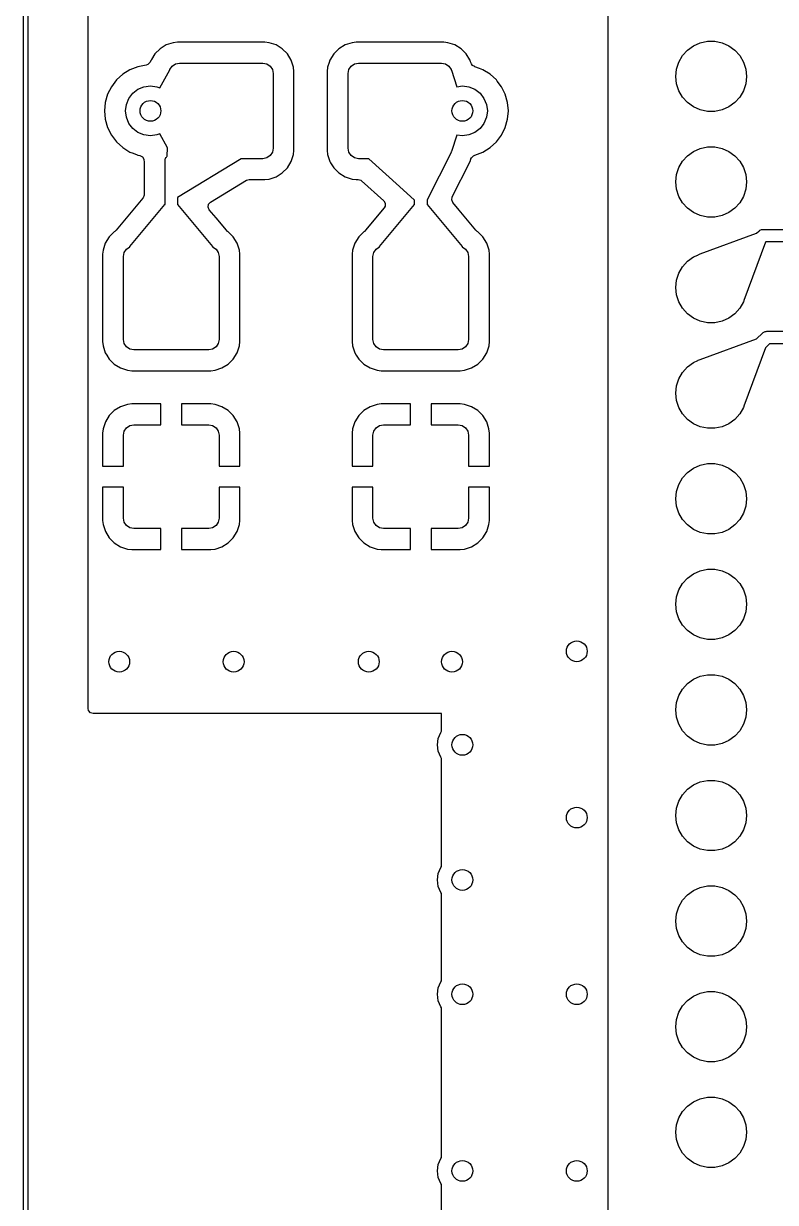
# Model space of a CAD drawing. Extents: x 90 to 175, y -109.5 to -35.9.
# Drawn here: x 89.95 to 108.03, y -81.26 to -52.9 of the extents above; entities that cross this region are included whole.
import ezdxf

# ---------------------------------------------------------------- set-up
doc = ezdxf.new("R2010")
doc.units = 0
doc.layers.add('BLACK', color=7, linetype='CONTINUOUS')

msp = doc.modelspace()

# ---------------------------------------------------------------- linework, layer by layer
at = {"layer": 'BLACK', "linetype": 'CONTINUOUS'}
for p, q in [((89.95, -100), (89.95, -36)), ((90.05, -36.05), (90.05, -99.95)), ((104, -43.124), (104, -92)), ((91.5, -60.550001), (91.5, -49.302)), ((93.231342, -53.507289), (93.107288, -53.631343)), ((93.380663, -53.415187), (93.231342, -53.507289)), ((93.380668, -53.415185), (93.380663, -53.415187)), ((93.5472, -53.360001), (93.380668, -53.415185)), ((93.547203, -53.36), (93.5472, -53.360001)), ((93.649981, -53.349501), (93.547203, -53.36)), ((93.649998, -53.3495), (93.649981, -53.349501)), ((95.75001, -53.3495), (93.649998, -53.3495)), ((95.852795, -53.36), (95.75001, -53.3495)), ((95.852797, -53.360001), (95.852795, -53.36)), ((96.019334, -53.415186), (95.852797, -53.360001)), ((96.168656, -53.507288), (96.019334, -53.415186)), ((96.292712, -53.631344), (96.168656, -53.507288)), ((97.531342, -53.507289), (97.407289, -53.631342)), ((97.680663, -53.415187), (97.531342, -53.507289)), ((97.680668, -53.415185), (97.680663, -53.415187)), ((97.8472, -53.360001), (97.680668, -53.415185)), ((97.847203, -53.36), (97.8472, -53.360001)), ((97.949981, -53.349501), (97.847203, -53.36)), ((97.949998, -53.3495), (97.949981, -53.349501)), ((100.05001, -53.3495), (97.949998, -53.3495)), ((100.152795, -53.36), (100.05001, -53.3495)), ((100.152797, -53.360001), (100.152795, -53.36)), ((100.319334, -53.415186), (100.152797, -53.360001)), ((100.468656, -53.507288), (100.319334, -53.415186)), ((100.592712, -53.631344), (100.468656, -53.507288)), ((105.792336, -53.670383), (105.911239, -53.538327)), ((105.911239, -53.538327), (106.055, -53.433878)), ((106.055, -53.433878), (106.217336, -53.361602)), ((106.217336, -53.361602), (106.391151, -53.324656)), ((106.391151, -53.324656), (106.568849, -53.324656)), ((106.568849, -53.324656), (106.742664, -53.361602)), ((106.742664, -53.361602), (106.905, -53.433878)), ((106.905, -53.433878), (107.048761, -53.538327)), ((107.048761, -53.538327), (107.167664, -53.670383)), ((92.983337, -53.837818), (92.933606, -53.886896)), ((93.015034, -53.780668), (92.983337, -53.837818)), ((93.020215, -53.771327), (93.015034, -53.780668)), ((93.020217, -53.771324), (93.020215, -53.771327)), ((93.020221, -53.771317), (93.020217, -53.771324)), ((93.022317, -53.768555), (93.020221, -53.771317)), ((93.025691, -53.763632), (93.022317, -53.768555)), ((93.107285, -53.631347), (93.025691, -53.763632)), ((93.107288, -53.631343), (93.107285, -53.631347)), ((93.523223, -53.923223), (93.604329, -53.86903)), ((93.604329, -53.86903), (93.7, -53.85)), ((93.7, -53.85), (95.7, -53.85)), ((95.7, -53.85), (95.795671, -53.86903)), ((95.795671, -53.86903), (95.876777, -53.923223)), ((96.384814, -53.780666), (96.292712, -53.631344)), ((96.439999, -53.947203), (96.384814, -53.780666)), ((97.296248, -53.837818), (97.260001, -53.947203)), ((97.315185, -53.780668), (97.296248, -53.837818)), ((97.315187, -53.780663), (97.315185, -53.780668)), ((97.407289, -53.631342), (97.315187, -53.780663)), ((97.823223, -53.923223), (97.904329, -53.86903)), ((97.904329, -53.86903), (98, -53.85)), ((98, -53.85), (100, -53.85)), ((100, -53.85), (100.095671, -53.86903)), ((100.095671, -53.86903), (100.176777, -53.923223)), ((100.679053, -53.771327), (100.592712, -53.631344)), ((100.684815, -53.780668), (100.679053, -53.771327)), ((100.684815, -53.780669), (100.684815, -53.780668)), ((100.697293, -53.818326), (100.684815, -53.780669)), ((100.699063, -53.823022), (100.697293, -53.818326)), ((100.716654, -53.864522), (100.699063, -53.823022)), ((100.744625, -53.905272), (100.716654, -53.864522)), ((105.648575, -53.993275), (105.703486, -53.824274)), ((105.703486, -53.824274), (105.792336, -53.670383)), ((107.167664, -53.670383), (107.256514, -53.824274)), ((107.256514, -53.824274), (107.311425, -53.993275)), ((92.333958, -54.118019), (92.183237, -54.255418)), ((92.33396, -54.118017), (92.333958, -54.118019)), ((92.507357, -54.010655), (92.33396, -54.118017)), ((92.507364, -54.010651), (92.507357, -54.010655)), ((92.69754, -53.936977), (92.507364, -54.010651)), ((92.697542, -53.936976), (92.69754, -53.936977)), ((92.697544, -53.936976), (92.697542, -53.936976)), ((92.778715, -53.921802), (92.697544, -53.936976)), ((92.897685, -53.899563), (92.778715, -53.921802)), ((92.933606, -53.886896), (92.897685, -53.899563)), ((93.222745, -54.448385), (93.462276, -54.016505)), ((93.462276, -54.016505), (93.467421, -54.012415)), ((93.467421, -54.012415), (93.46903, -54.004329)), ((93.46903, -54.004329), (93.523223, -53.923223)), ((95.876777, -53.923223), (95.93097, -54.004329)), ((95.93097, -54.004329), (95.95, -54.1)), ((95.95, -54.1), (95.95, -55.9)), ((96.450499, -54.049992), (96.439999, -53.947203)), ((96.4505, -55.950001), (96.450499, -54.049992)), ((97.26, -53.947204), (97.2495, -54.049983)), ((97.2495, -54.049983), (97.2495, -55.950001)), ((97.260001, -53.947204), (97.26, -53.947204)), ((97.260001, -53.947203), (97.260001, -53.947204)), ((97.75, -54.1), (97.76903, -54.004329)), ((97.75, -55.9), (97.75, -54.1)), ((97.76903, -54.004329), (97.823223, -53.923223)), ((100.176777, -53.923223), (100.23097, -54.004329)), ((100.23097, -54.004329), (100.233378, -54.016435)), ((100.233378, -54.016435), (100.23411, -54.016834)), ((100.23411, -54.016834), (100.236159, -54.020641)), ((100.236159, -54.020641), (100.362598, -54.418089)), ((100.797616, -53.933061), (100.744625, -53.905272)), ((100.796949, -53.935409), (100.797616, -53.933061)), ((100.80245, -53.936974), (100.796949, -53.935409)), ((100.802454, -53.936975), (100.80245, -53.936974)), ((100.802456, -53.936976), (100.802454, -53.936975)), ((100.914705, -53.980461), (100.802456, -53.936976)), ((100.992635, -54.010651), (100.914705, -53.980461)), ((100.992642, -54.010655), (100.992635, -54.010651)), ((101.166039, -54.118017), (100.992642, -54.010655)), ((101.166041, -54.118019), (101.166039, -54.118017)), ((101.316762, -54.255418), (101.166041, -54.118019)), ((105.63, -54.17), (105.648575, -53.993275)), ((107.311425, -53.993275), (107.33, -54.17)), ((92.060327, -54.418178), (91.969422, -54.600739)), ((92.183237, -54.255418), (92.060327, -54.418178)), ((92.7, -54.480385), (92.844709, -54.420445)), ((92.844709, -54.420445), (93, -54.4)), ((93, -54.4), (93.155291, -54.420445)), ((93.155291, -54.420445), (93.222745, -54.448385)), ((100.362598, -54.418089), (100.5, -54.4)), ((100.5, -54.4), (100.655291, -54.420445)), ((100.655291, -54.420445), (100.8, -54.480385)), ((101.336821, -54.281981), (101.316762, -54.255418)), ((101.439673, -54.418179), (101.336821, -54.281981)), ((101.530582, -54.60075), (101.439673, -54.418179)), ((105.648575, -54.346725), (105.63, -54.17)), ((105.703486, -54.515726), (105.648575, -54.346725)), ((107.311425, -54.346725), (107.256514, -54.515726)), ((107.33, -54.17), (107.311425, -54.346725)), ((91.969417, -54.600752), (91.913602, -54.796917)), ((91.969422, -54.600739), (91.969417, -54.600752)), ((92.420445, -54.844709), (92.480385, -54.7)), ((92.480385, -54.7), (92.575736, -54.575736)), ((92.575736, -54.575736), (92.7, -54.480385)), ((100.8, -54.480385), (100.924264, -54.575736)), ((100.924264, -54.575736), (101.019615, -54.7)), ((101.019615, -54.7), (101.079555, -54.844709)), ((101.586397, -54.796917), (101.530582, -54.60075)), ((105.792336, -54.669617), (105.703486, -54.515726)), ((105.911239, -54.801673), (105.792336, -54.669617)), ((107.167664, -54.669617), (107.048761, -54.801673)), ((107.256514, -54.515726), (107.167664, -54.669617)), ((91.913602, -54.796917), (91.894785, -54.999999)), ((91.894785, -54.999999), (91.894785, -55)), ((91.894785, -55), (91.913602, -55.203082)), ((92.4, -55), (92.420445, -54.844709)), ((92.420445, -55.155291), (92.4, -55)), ((101.079555, -54.844709), (101.1, -55)), ((101.1, -55), (101.079555, -55.155291)), ((101.605215, -55), (101.586397, -54.796917)), ((101.586397, -55.203083), (101.605215, -55)), ((106.055, -54.906122), (105.911239, -54.801673)), ((106.217336, -54.978398), (106.055, -54.906122)), ((106.391151, -55.015344), (106.217336, -54.978398)), ((106.742664, -54.978398), (106.568849, -55.015344)), ((106.905, -54.906122), (106.742664, -54.978398)), ((107.048761, -54.801673), (106.905, -54.906122)), ((91.913602, -55.203082), (91.969417, -55.399247)), ((92.480385, -55.3), (92.420445, -55.155291)), ((101.079555, -55.155291), (101.019615, -55.3)), ((101.530582, -55.39925), (101.586397, -55.203083)), ((106.568849, -55.015344), (106.391151, -55.015344)), ((91.969417, -55.399247), (91.969422, -55.39926)), ((91.969422, -55.39926), (92.060327, -55.581821)), ((92.575736, -55.424264), (92.480385, -55.3)), ((92.7, -55.519615), (92.575736, -55.424264)), ((92.844709, -55.579555), (92.7, -55.519615)), ((93, -55.6), (92.844709, -55.579555)), ((93.155291, -55.579555), (93, -55.6)), ((93.222745, -55.551614), (93.155291, -55.579555)), ((93.412054, -55.892943), (93.222745, -55.551614)), ((100.655291, -55.579555), (100.5, -55.6)), ((100.8, -55.519615), (100.655291, -55.579555)), ((100.924264, -55.424264), (100.8, -55.519615)), ((101.019615, -55.3), (100.924264, -55.424264)), ((101.439673, -55.581821), (101.530582, -55.39925)), ((92.060327, -55.581821), (92.183237, -55.744581)), ((92.183237, -55.744581), (92.333958, -55.88198)), ((100.362597, -55.58191), (100.236159, -55.979358)), ((100.5, -55.6), (100.362597, -55.58191)), ((101.166041, -55.881981), (101.316764, -55.744579)), ((101.316764, -55.744579), (101.439673, -55.581821)), ((92.333958, -55.88198), (92.33396, -55.881982)), ((92.33396, -55.881982), (92.433141, -55.943392)), ((92.433141, -55.943392), (92.507363, -55.989348)), ((92.507363, -55.989348), (92.581785, -56.018179)), ((92.581785, -56.018179), (92.679149, -56.055898)), ((92.679149, -56.055898), (92.697544, -56.063024)), ((92.697544, -56.063024), (92.744231, -56.071751)), ((92.744231, -56.071751), (92.80651, -56.103417)), ((92.80651, -56.103417), (92.841784, -56.163729)), ((93.355111, -56.161177), (93.364984, -56.144074)), ((93.364984, -56.144074), (93.370096, -56.125)), ((93.370096, -56.125), (93.38406, -56.111035)), ((93.38406, -56.111035), (93.393934, -56.093934)), ((93.393934, -56.093934), (93.401988, -56.085879)), ((93.401988, -56.085879), (93.412054, -55.892943)), ((95.795671, -56.13097), (95.7, -56.15)), ((95.876777, -56.076777), (95.795671, -56.13097)), ((95.93097, -55.995671), (95.876777, -56.076777)), ((95.95, -55.9), (95.93097, -55.995671)), ((96.384814, -56.219334), (96.439999, -56.052797)), ((96.439999, -56.052797), (96.4505, -55.950009)), ((96.4505, -55.950009), (96.4505, -55.950001)), ((97.2495, -55.950001), (97.249501, -55.950018)), ((97.249501, -55.950018), (97.26, -56.052796)), ((97.26, -56.052796), (97.260001, -56.052799)), ((97.260001, -56.052799), (97.315185, -56.219331)), ((97.76903, -55.995671), (97.75, -55.9)), ((97.823223, -56.076777), (97.76903, -55.995671)), ((97.904329, -56.13097), (97.823223, -56.076777)), ((98, -56.15), (97.904329, -56.13097)), ((100.226731, -56.004091), (99.653241, -57.14356)), ((100.227253, -56.001233), (100.226731, -56.004091)), ((100.23097, -55.995671), (100.227253, -56.001233)), ((100.233614, -55.982374), (100.23097, -55.995671)), ((100.236159, -55.979358), (100.233614, -55.982374)), ((100.705952, -56.157223), (100.717871, -56.132603)), ((100.717871, -56.132602), (100.719208, -56.129841)), ((100.717871, -56.132603), (100.717871, -56.132602)), ((100.719208, -56.129841), (100.766136, -56.078077)), ((100.766136, -56.078077), (100.797414, -56.066259)), ((100.796941, -56.064594), (100.802447, -56.063027)), ((100.797414, -56.066259), (100.796941, -56.064594)), ((100.802447, -56.063027), (100.802453, -56.063024)), ((100.802453, -56.063024), (100.802456, -56.063024)), ((100.802456, -56.063024), (100.992637, -55.989348)), ((100.992637, -55.989348), (101.166041, -55.881981)), ((105.792336, -56.210383), (105.911239, -56.078327)), ((105.911239, -56.078327), (106.055, -55.973878)), ((106.055, -55.973878), (106.217336, -55.901602)), ((106.217336, -55.901602), (106.391151, -55.864656)), ((106.391151, -55.864656), (106.568849, -55.864656)), ((106.568849, -55.864656), (106.742664, -55.901602)), ((106.742664, -55.901602), (106.905, -55.973878)), ((106.905, -55.973878), (107.048761, -56.078327)), ((107.048761, -56.078327), (107.167664, -56.210383)), ((92.841784, -56.163729), (92.844894, -56.181967)), ((92.844894, -56.181967), (92.848427, -56.219328)), ((92.848427, -56.219328), (92.84907, -56.226133)), ((92.84907, -56.226133), (92.849225, -56.227766)), ((92.849225, -56.227766), (92.8495, -56.233605)), ((92.8495, -56.233605), (92.8495, -56.971729)), ((93.35, -56.2), (93.355111, -56.180925)), ((93.35, -57.252372), (93.35, -56.2)), ((93.355111, -56.180925), (93.355111, -56.161177)), ((95.182368, -56.155258), (93.652793, -57.080692)), ((95.186836, -56.15), (95.182368, -56.155258)), ((95.7, -56.15), (95.186836, -56.15)), ((96.168656, -56.492712), (96.292712, -56.368656)), ((96.292712, -56.368656), (96.384814, -56.219334)), ((97.315185, -56.219331), (97.315187, -56.219336)), ((97.315187, -56.219336), (97.331841, -56.246337)), ((97.331841, -56.246337), (97.407288, -56.368656)), ((97.407288, -56.368656), (97.531344, -56.492712)), ((98.245152, -56.15), (98, -56.15)), ((98.248357, -56.156733), (98.245152, -56.15)), ((98.984647, -56.82059), (98.248357, -56.156733)), ((100.258252, -57.065875), (100.678267, -56.231347)), ((100.678267, -56.231345), (100.680891, -56.226133)), ((100.678267, -56.231347), (100.678267, -56.231345)), ((100.680891, -56.226133), (100.6835, -56.221463)), ((100.6835, -56.221463), (100.684814, -56.219334)), ((100.684814, -56.219334), (100.702905, -56.164736)), ((100.702905, -56.164736), (100.705952, -56.157223)), ((105.648575, -56.533275), (105.703486, -56.364274)), ((105.703486, -56.364274), (105.792336, -56.210383)), ((107.167664, -56.210383), (107.256514, -56.364274)), ((107.256514, -56.364274), (107.311425, -56.533275)), ((94.444616, -57.192437), (95.310746, -56.668406)), ((95.310746, -56.668406), (95.374935, -56.650499)), ((95.374935, -56.650499), (95.750002, -56.650499)), ((95.750002, -56.650499), (95.750008, -56.650499)), ((95.750008, -56.650499), (95.852797, -56.639999)), ((95.852797, -56.639999), (96.019334, -56.584814)), ((96.019334, -56.584814), (96.168656, -56.492712)), ((97.531344, -56.492712), (97.680666, -56.584814)), ((97.680666, -56.584814), (97.847203, -56.639999)), ((97.847203, -56.639999), (97.949991, -56.6505)), ((97.949991, -56.6505), (97.993456, -56.650499)), ((97.993456, -56.650499), (98.060495, -56.670182)), ((98.060495, -56.670182), (98.076492, -56.682405)), ((98.076492, -56.682405), (98.609797, -57.163245)), ((105.63, -56.71), (105.648575, -56.533275)), ((105.648575, -56.886725), (105.63, -56.71)), ((107.311425, -56.533275), (107.33, -56.71)), ((107.33, -56.71), (107.311425, -56.886725)), ((92.849416, -56.97496), (92.846755, -57.025964)), ((92.8495, -56.971729), (92.849416, -56.97496)), ((99.346662, -57.14699), (98.984647, -56.82059)), ((105.703486, -57.055726), (105.648575, -56.886725)), ((107.311425, -56.886725), (107.256514, -57.055726)), ((92.818256, -57.098798), (92.173965, -57.873404)), ((92.506154, -58.264523), (93.346492, -57.254218)), ((92.823604, -57.091887), (92.818256, -57.098798)), ((92.846755, -57.025964), (92.823604, -57.091887)), ((93.346492, -57.254218), (93.35, -57.252372)), ((93.652793, -57.080692), (93.65, -57.081471)), ((93.65, -57.081471), (93.65, -57.252272)), ((93.65, -57.252272), (93.652786, -57.253427)), ((93.652786, -57.253427), (93.653508, -57.254218)), ((93.653508, -57.254218), (94.493844, -58.264521)), ((94.385972, -57.313553), (94.397309, -57.244609)), ((94.397309, -57.244609), (94.444121, -57.19274)), ((94.444121, -57.19274), (94.444616, -57.192437)), ((98.506154, -58.264523), (99.346492, -57.254218)), ((98.609797, -57.163245), (98.646406, -57.222756)), ((98.646406, -57.222756), (98.645028, -57.292612)), ((99.346492, -57.254218), (99.35, -57.252372)), ((99.35, -57.148272), (99.346662, -57.14699)), ((99.35, -57.252372), (99.35, -57.148272)), ((99.653241, -57.14356), (99.65, -57.146355)), ((99.65, -57.146355), (99.65, -57.252272)), ((99.65, -57.252272), (99.652786, -57.253427)), ((99.652786, -57.253427), (99.653508, -57.254218)), ((99.653508, -57.254218), (100.493844, -58.264521)), ((100.243305, -57.142031), (100.254642, -57.073087)), ((100.27104, -57.206159), (100.243305, -57.142031)), ((100.254642, -57.073087), (100.255612, -57.071119)), ((100.255612, -57.071119), (100.258252, -57.065875)), ((100.422148, -57.38783), (100.27104, -57.206159)), ((105.792336, -57.209617), (105.703486, -57.055726)), ((105.911239, -57.341673), (105.792336, -57.209617)), ((107.167664, -57.209617), (107.048761, -57.341673)), ((107.256514, -57.055726), (107.167664, -57.209617)), ((94.413707, -57.377681), (94.385972, -57.313553)), ((94.576524, -57.573429), (94.413707, -57.377681)), ((98.622096, -57.334634), (98.173965, -57.873404)), ((98.645028, -57.292612), (98.622096, -57.334634)), ((100.826032, -57.873403), (100.422148, -57.38783)), ((106.055, -57.446122), (105.911239, -57.341673)), ((106.217336, -57.518398), (106.055, -57.446122)), ((106.391151, -57.555344), (106.217336, -57.518398)), ((106.568849, -57.555344), (106.391151, -57.555344)), ((106.742664, -57.518398), (106.568849, -57.555344)), ((106.905, -57.446122), (106.742664, -57.518398)), ((107.048761, -57.341673), (106.905, -57.446122)), ((94.826032, -57.873403), (94.576524, -57.573429)), ((92.007287, -58.031345), (91.915187, -58.180663)), ((92.131345, -57.907286), (92.007287, -58.031345)), ((92.143733, -57.899645), (92.131345, -57.907286)), ((92.173965, -57.873404), (92.143733, -57.899645)), ((94.856266, -57.899645), (94.826032, -57.873403)), ((94.868653, -57.907285), (94.856266, -57.899645)), ((94.868656, -57.907288), (94.868653, -57.907285)), ((94.992712, -58.031344), (94.868656, -57.907288)), ((95.084814, -58.180666), (94.992712, -58.031344)), ((98.007287, -58.031345), (97.915187, -58.180663)), ((98.131345, -57.907286), (98.007287, -58.031345)), ((98.143733, -57.899645), (98.131345, -57.907286)), ((98.173965, -57.873404), (98.143733, -57.899645)), ((100.856266, -57.899645), (100.826032, -57.873403)), ((100.868653, -57.907285), (100.856266, -57.899645)), ((100.868656, -57.907288), (100.868653, -57.907285)), ((100.992712, -58.031344), (100.868656, -57.907288)), ((101.084814, -58.180666), (100.992712, -58.031344)), ((106.217752, -58.441513), (107.568995, -57.944435)), ((107.568995, -57.944435), (107.573261, -57.944606)), ((107.573261, -57.944606), (107.623934, -57.893934)), ((107.623934, -57.893934), (107.641035, -57.88406)), ((107.641035, -57.88406), (107.655, -57.870096)), ((107.655, -57.870096), (107.674074, -57.864984)), ((107.674074, -57.864984), (107.691177, -57.855111)), ((107.691177, -57.855111), (107.710925, -57.855111)), ((107.710925, -57.855111), (107.73, -57.85)), ((107.73, -57.85), (109.437868, -57.85)), ((91.86, -58.347204), (91.8495, -58.449983)), ((91.860001, -58.347204), (91.86, -58.347204)), ((91.915186, -58.180666), (91.860001, -58.347203)), ((91.860001, -58.347203), (91.860001, -58.347204)), ((91.915187, -58.180663), (91.915186, -58.180666)), ((92.35, -58.5), (92.36903, -58.404329)), ((92.36903, -58.404329), (92.423223, -58.323223)), ((92.423223, -58.323223), (92.50423, -58.269095)), ((92.50423, -58.269095), (92.506154, -58.264523)), ((94.493844, -58.264521), (94.495216, -58.268939)), ((94.495216, -58.268939), (94.495671, -58.26903)), ((94.495671, -58.26903), (94.576777, -58.323223)), ((94.576777, -58.323223), (94.63097, -58.404329)), ((94.63097, -58.404329), (94.65, -58.5)), ((95.139999, -58.347203), (95.084814, -58.180666)), ((95.150499, -58.449992), (95.139999, -58.347203)), ((97.86, -58.347204), (97.8495, -58.449983)), ((97.860001, -58.347204), (97.86, -58.347204)), ((97.915186, -58.180666), (97.860001, -58.347203)), ((97.860001, -58.347203), (97.860001, -58.347204)), ((97.915187, -58.180663), (97.915186, -58.180666)), ((98.35, -58.5), (98.36903, -58.404329)), ((98.36903, -58.404329), (98.423223, -58.323223)), ((98.423223, -58.323223), (98.50423, -58.269095)), ((98.50423, -58.269095), (98.506154, -58.264523)), ((100.493844, -58.264521), (100.495216, -58.268939)), ((100.495216, -58.268939), (100.495671, -58.26903)), ((100.495671, -58.26903), (100.576777, -58.323223)), ((100.576777, -58.323223), (100.63097, -58.404329)), ((100.63097, -58.404329), (100.65, -58.5)), ((101.139999, -58.347203), (101.084814, -58.180666)), ((101.150499, -58.449992), (101.139999, -58.347203)), ((107.785564, -58.161006), (107.269498, -59.563861)), ((107.786283, -58.156967), (107.785564, -58.161006)), ((107.792132, -58.15), (107.785955, -58.156176)), ((107.785955, -58.156176), (107.786283, -58.156967)), ((109.5, -58.15), (107.792132, -58.15)), ((91.8495, -58.449983), (91.8495, -60.550001)), ((92.35, -60.5), (92.35, -58.5)), ((94.65, -58.5), (94.65, -60.5)), ((95.1505, -60.550009), (95.150499, -58.449992)), ((97.8495, -58.449983), (97.8495, -60.550001)), ((98.35, -60.5), (98.35, -58.5)), ((100.65, -58.5), (100.65, -60.5)), ((101.1505, -60.550009), (101.150499, -58.449992)), ((105.792336, -58.750383), (105.911239, -58.618327)), ((105.911239, -58.618327), (106.055, -58.513878)), ((106.055, -58.513878), (106.159371, -58.467409)), ((106.159371, -58.467409), (106.159372, -58.466993)), ((106.159372, -58.466993), (106.165711, -58.460668)), ((106.165711, -58.460668), (106.166124, -58.460506)), ((106.166124, -58.460506), (106.216498, -58.441974)), ((106.216498, -58.441974), (106.217336, -58.441602)), ((106.217336, -58.441602), (106.217752, -58.441513)), ((105.648575, -59.073275), (105.703486, -58.904274)), ((105.703486, -58.904274), (105.792336, -58.750383)), ((105.63, -59.25), (105.648575, -59.073275)), ((105.648575, -59.426725), (105.63, -59.25)), ((105.703486, -59.595726), (105.648575, -59.426725)), ((105.792336, -59.749617), (105.703486, -59.595726)), ((105.911239, -59.881673), (105.792336, -59.749617)), ((107.167664, -59.749617), (107.048761, -59.881673)), ((107.256514, -59.595726), (107.167664, -59.749617)), ((107.265437, -59.568261), (107.256514, -59.595726)), ((107.269498, -59.563861), (107.265437, -59.568261)), ((106.055, -59.986122), (105.911239, -59.881673)), ((106.217336, -60.058398), (106.055, -59.986122)), ((106.391151, -60.095344), (106.217336, -60.058398)), ((106.568849, -60.095344), (106.391151, -60.095344)), ((106.742664, -60.058398), (106.568849, -60.095344)), ((106.905, -59.986122), (106.742664, -60.058398)), ((107.048761, -59.881673), (106.905, -59.986122)), ((107.573261, -60.484606), (107.713934, -60.343934)), ((107.713934, -60.343934), (107.731035, -60.33406)), ((107.731035, -60.33406), (107.745, -60.320096)), ((107.745, -60.320096), (107.764074, -60.314984)), ((107.764074, -60.314984), (107.781177, -60.305111)), ((107.781177, -60.305111), (107.800925, -60.305111)), ((107.800925, -60.305111), (107.82, -60.3)), ((107.82, -60.3), (109.487868, -60.3)), ((91.5, -63.55), (91.5, -60.550001)), ((91.8495, -60.550001), (91.849501, -60.550018)), ((91.849501, -60.550018), (91.86, -60.652796)), ((91.86, -60.652796), (91.860001, -60.652799)), ((91.860001, -60.652799), (91.915185, -60.819331)), ((92.36903, -60.595671), (92.35, -60.5)), ((92.423223, -60.676777), (92.36903, -60.595671)), ((92.504329, -60.73097), (92.423223, -60.676777)), ((94.576777, -60.676777), (94.495671, -60.73097)), ((94.63097, -60.595671), (94.576777, -60.676777)), ((94.65, -60.5), (94.63097, -60.595671)), ((95.084814, -60.819334), (95.139999, -60.652797)), ((95.139999, -60.652797), (95.1505, -60.550009)), ((97.8495, -60.550001), (97.849501, -60.550018)), ((97.849501, -60.550018), (97.86, -60.652796)), ((97.86, -60.652796), (97.860001, -60.652799)), ((97.860001, -60.652799), (97.915185, -60.819331)), ((98.36903, -60.595671), (98.35, -60.5)), ((98.423223, -60.676777), (98.36903, -60.595671)), ((98.504329, -60.73097), (98.423223, -60.676777)), ((100.576777, -60.676777), (100.495671, -60.73097)), ((100.63097, -60.595671), (100.576777, -60.676777)), ((100.65, -60.5), (100.63097, -60.595671)), ((101.084814, -60.819334), (101.139999, -60.652797)), ((101.139999, -60.652797), (101.1505, -60.550009)), ((106.217752, -60.981513), (107.568995, -60.484435)), ((107.568995, -60.484435), (107.573261, -60.484606)), ((107.882132, -60.6), (107.785955, -60.696176)), ((109.55, -60.6), (107.882132, -60.6)), ((91.915185, -60.819331), (91.915187, -60.819336)), ((91.915187, -60.819336), (91.950069, -60.875888)), ((91.950069, -60.875888), (92.007288, -60.968656)), ((92.6, -60.75), (92.504329, -60.73097)), ((94.4, -60.75), (92.6, -60.75)), ((94.495671, -60.73097), (94.4, -60.75)), ((94.992712, -60.968656), (95.084814, -60.819334)), ((97.915185, -60.819331), (97.915187, -60.819336)), ((97.915187, -60.819336), (97.950069, -60.875888)), ((97.950069, -60.875888), (98.007288, -60.968656)), ((98.6, -60.75), (98.504329, -60.73097)), ((100.4, -60.75), (98.6, -60.75)), ((100.495671, -60.73097), (100.4, -60.75)), ((100.992712, -60.968656), (101.084814, -60.819334)), ((107.785564, -60.701006), (107.269498, -62.103861)), ((107.786283, -60.696967), (107.785564, -60.701006)), ((107.785955, -60.696176), (107.786283, -60.696967)), ((92.007288, -60.968656), (92.131344, -61.092712)), ((92.131344, -61.092712), (92.280666, -61.184814)), ((92.280666, -61.184814), (92.447203, -61.239999)), ((92.447203, -61.239999), (92.549991, -61.2505)), ((92.549991, -61.2505), (94.450008, -61.250499)), ((94.450008, -61.250499), (94.552797, -61.239999)), ((94.552797, -61.239999), (94.719334, -61.184814)), ((94.719334, -61.184814), (94.868656, -61.092712)), ((94.868656, -61.092712), (94.992712, -60.968656)), ((98.007288, -60.968656), (98.131344, -61.092712)), ((98.131344, -61.092712), (98.280666, -61.184814)), ((98.280666, -61.184814), (98.447203, -61.239999)), ((98.447203, -61.239999), (98.549991, -61.2505)), ((98.549991, -61.2505), (100.450008, -61.250499)), ((100.450008, -61.250499), (100.552797, -61.239999)), ((100.552797, -61.239999), (100.719334, -61.184814)), ((100.719334, -61.184814), (100.868656, -61.092712)), ((100.868656, -61.092712), (100.992712, -60.968656)), ((105.792336, -61.290383), (105.911239, -61.158327)), ((105.911239, -61.158327), (106.055, -61.053878)), ((106.055, -61.053878), (106.159371, -61.007409)), ((106.159371, -61.007409), (106.159372, -61.006993)), ((106.159372, -61.006993), (106.165711, -61.000668)), ((106.165711, -61.000668), (106.166124, -61.000506)), ((106.166124, -61.000506), (106.216498, -60.981974)), ((106.216498, -60.981974), (106.217336, -60.981602)), ((106.217336, -60.981602), (106.217752, -60.981513)), ((105.648575, -61.613275), (105.703486, -61.444274)), ((105.703486, -61.444274), (105.792336, -61.290383)), ((105.63, -61.79), (105.648575, -61.613275)), ((105.648575, -61.966725), (105.63, -61.79)), ((92.447302, -62.060494), (92.28088, -62.115641)), ((92.550012, -62.050001), (92.447302, -62.060494)), ((92.550028, -62.05), (92.550012, -62.050001)), ((93.25, -62.05), (92.550028, -62.05)), ((93.25, -62.55), (93.25, -62.05)), ((94.449986, -62.05), (93.75, -62.05)), ((93.75, -62.05), (93.75, -62.55)), ((94.55269, -62.060493), (94.449986, -62.05)), ((94.552697, -62.060494), (94.55269, -62.060493)), ((94.719119, -62.115641), (94.552697, -62.060494)), ((98.447302, -62.060494), (98.28088, -62.115641)), ((98.550012, -62.050001), (98.447302, -62.060494)), ((98.550028, -62.05), (98.550012, -62.050001)), ((99.25, -62.05), (98.550028, -62.05)), ((99.25, -62.55), (99.25, -62.05)), ((100.449986, -62.05), (99.75, -62.05)), ((99.75, -62.05), (99.75, -62.55)), ((100.55269, -62.060493), (100.449986, -62.05)), ((100.552697, -62.060494), (100.55269, -62.060493)), ((100.719119, -62.115641), (100.552697, -62.060494)), ((105.703486, -62.135726), (105.648575, -61.966725)), ((92.007684, -62.331654), (91.915643, -62.480875)), ((92.131654, -62.207684), (92.007684, -62.331654)), ((92.280875, -62.115643), (92.131654, -62.207684)), ((92.28088, -62.115641), (92.280875, -62.115643)), ((94.719124, -62.115643), (94.719119, -62.115641)), ((94.868345, -62.207684), (94.719124, -62.115643)), ((94.992315, -62.331654), (94.868345, -62.207684)), ((95.084356, -62.480875), (94.992315, -62.331654)), ((98.007684, -62.331654), (97.915643, -62.480875)), ((98.131654, -62.207684), (98.007684, -62.331654)), ((98.280875, -62.115643), (98.131654, -62.207684)), ((98.28088, -62.115641), (98.280875, -62.115643)), ((100.719124, -62.115643), (100.719119, -62.115641)), ((100.868345, -62.207684), (100.719124, -62.115643)), ((100.992315, -62.331654), (100.868345, -62.207684)), ((101.084356, -62.480875), (100.992315, -62.331654)), ((105.792336, -62.289617), (105.703486, -62.135726)), ((105.911239, -62.421673), (105.792336, -62.289617)), ((107.167664, -62.289617), (107.048761, -62.421673)), ((107.256514, -62.135726), (107.167664, -62.289617)), ((107.265437, -62.108261), (107.256514, -62.135726)), ((107.269498, -62.103861), (107.265437, -62.108261)), ((91.860493, -62.647309), (91.85, -62.750013)), ((91.860494, -62.647302), (91.860493, -62.647309)), ((91.915641, -62.48088), (91.860494, -62.647302)), ((91.915643, -62.480875), (91.915641, -62.48088)), ((92.36903, -62.704329), (92.423223, -62.623223)), ((92.423223, -62.623223), (92.504329, -62.56903)), ((92.504329, -62.56903), (92.6, -62.55)), ((92.6, -62.55), (93.25, -62.55)), ((93.75, -62.55), (94.4, -62.55)), ((94.4, -62.55), (94.495671, -62.56903)), ((94.495671, -62.56903), (94.576777, -62.623223)), ((94.576777, -62.623223), (94.63097, -62.704329)), ((95.084358, -62.48088), (95.084356, -62.480875)), ((95.139505, -62.647302), (95.084358, -62.48088)), ((95.149998, -62.750013), (95.139505, -62.647302)), ((97.860493, -62.647309), (97.85, -62.750013)), ((97.860494, -62.647302), (97.860493, -62.647309)), ((97.915641, -62.48088), (97.860494, -62.647302)), ((97.915643, -62.480875), (97.915641, -62.48088)), ((98.36903, -62.704329), (98.423223, -62.623223)), ((98.423223, -62.623223), (98.504329, -62.56903)), ((98.504329, -62.56903), (98.6, -62.55)), ((98.6, -62.55), (99.25, -62.55)), ((99.75, -62.55), (100.4, -62.55)), ((100.4, -62.55), (100.495671, -62.56903)), ((100.495671, -62.56903), (100.576777, -62.623223)), ((100.576777, -62.623223), (100.63097, -62.704329)), ((101.084358, -62.48088), (101.084356, -62.480875)), ((101.139505, -62.647302), (101.084358, -62.48088)), ((101.149998, -62.750013), (101.139505, -62.647302)), ((106.055, -62.526122), (105.911239, -62.421673)), ((106.217336, -62.598398), (106.055, -62.526122)), ((106.391151, -62.635344), (106.217336, -62.598398)), ((106.568849, -62.635344), (106.391151, -62.635344)), ((106.742664, -62.598398), (106.568849, -62.635344)), ((106.905, -62.526122), (106.742664, -62.598398)), ((107.048761, -62.421673), (106.905, -62.526122)), ((91.85, -62.750013), (91.85, -63.55)), ((92.35, -62.8), (92.36903, -62.704329)), ((92.35, -63.55), (92.35, -62.8)), ((94.63097, -62.704329), (94.65, -62.8)), ((94.65, -62.8), (94.65, -63.55)), ((95.149999, -62.750028), (95.149998, -62.750013)), ((95.149999, -63.55), (95.149999, -62.750028)), ((97.85, -62.750013), (97.85, -63.55)), ((98.35, -62.8), (98.36903, -62.704329)), ((98.35, -63.55), (98.35, -62.8)), ((100.63097, -62.704329), (100.65, -62.8)), ((100.65, -62.8), (100.65, -63.55)), ((101.149999, -62.750028), (101.149998, -62.750013)), ((101.149999, -63.55), (101.149999, -62.750028)), ((106.217336, -63.521602), (106.391151, -63.484656)), ((106.391151, -63.484656), (106.568849, -63.484656)), ((106.568849, -63.484656), (106.742664, -63.521602)), ((91.5, -64.05), (91.5, -63.55)), ((91.85, -63.55), (92.35, -63.55)), ((94.65, -63.55), (95.149999, -63.55)), ((97.85, -63.55), (98.35, -63.55)), ((100.65, -63.55), (101.149999, -63.55)), ((105.792336, -63.830383), (105.911239, -63.698327)), ((105.911239, -63.698327), (106.055, -63.593878)), ((106.055, -63.593878), (106.217336, -63.521602)), ((106.742664, -63.521602), (106.905, -63.593878)), ((106.905, -63.593878), (107.048761, -63.698327)), ((107.048761, -63.698327), (107.167664, -63.830383)), ((91.5, -69.376), (91.5, -64.05)), ((92.35, -64.05), (91.850001, -64.05)), ((91.850001, -64.05), (91.850001, -64.849986)), ((92.35, -64.8), (92.35, -64.05)), ((95.15, -64.05), (94.65, -64.05)), ((94.65, -64.05), (94.65, -64.8)), ((95.15, -64.849973), (95.15, -64.05)), ((98.35, -64.05), (97.850001, -64.05)), ((97.850001, -64.05), (97.850001, -64.849986)), ((98.35, -64.8), (98.35, -64.05)), ((101.15, -64.05), (100.65, -64.05)), ((100.65, -64.05), (100.65, -64.8)), ((101.15, -64.849973), (101.15, -64.05)), ((105.648575, -64.153275), (105.703486, -63.984274)), ((105.703486, -63.984274), (105.792336, -63.830383)), ((107.167664, -63.830383), (107.256514, -63.984274)), ((107.256514, -63.984274), (107.311425, -64.153275)), ((105.63, -64.33), (105.648575, -64.153275)), ((105.648575, -64.506725), (105.63, -64.33)), ((107.311425, -64.153275), (107.33, -64.33)), ((107.33, -64.33), (107.311425, -64.506725)), ((105.703486, -64.675726), (105.648575, -64.506725)), ((107.311425, -64.506725), (107.256514, -64.675726)), ((91.850001, -64.849986), (91.860494, -64.952697)), ((92.36903, -64.895671), (92.35, -64.8)), ((92.423223, -64.976777), (92.36903, -64.895671)), ((94.63097, -64.895671), (94.576777, -64.976777)), ((94.65, -64.8), (94.63097, -64.895671)), ((95.139506, -64.95269), (95.149999, -64.849986)), ((95.149999, -64.849986), (95.15, -64.849973)), ((97.850001, -64.849986), (97.860494, -64.952697)), ((98.36903, -64.895671), (98.35, -64.8)), ((98.423223, -64.976777), (98.36903, -64.895671)), ((100.63097, -64.895671), (100.576777, -64.976777)), ((100.65, -64.8), (100.63097, -64.895671)), ((101.139506, -64.95269), (101.149999, -64.849986)), ((101.149999, -64.849986), (101.15, -64.849973)), ((105.792336, -64.829617), (105.703486, -64.675726)), ((105.911239, -64.961673), (105.792336, -64.829617)), ((107.167664, -64.829617), (107.048761, -64.961673)), ((107.256514, -64.675726), (107.167664, -64.829617)), ((91.860494, -64.952697), (91.915641, -65.119119)), ((91.915641, -65.119119), (91.915643, -65.119124)), ((91.915643, -65.119124), (92.007684, -65.268345)), ((92.504329, -65.03097), (92.423223, -64.976777)), ((92.6, -65.05), (92.504329, -65.03097)), ((93.25, -65.05), (92.6, -65.05)), ((93.25, -65.549998), (93.25, -65.05)), ((94.4, -65.05), (93.75, -65.05)), ((93.75, -65.05), (93.75, -65.549999)), ((94.495671, -65.03097), (94.4, -65.05)), ((94.576777, -64.976777), (94.495671, -65.03097)), ((94.992315, -65.268345), (95.084356, -65.119124)), ((95.084356, -65.119124), (95.084358, -65.119119)), ((95.084358, -65.119119), (95.139505, -64.952697)), ((95.139505, -64.952697), (95.139506, -64.95269)), ((97.860494, -64.952697), (97.915641, -65.119119)), ((97.915641, -65.119119), (97.915643, -65.119124)), ((97.915643, -65.119124), (98.007684, -65.268345)), ((98.504329, -65.03097), (98.423223, -64.976777)), ((98.6, -65.05), (98.504329, -65.03097)), ((99.25, -65.05), (98.6, -65.05)), ((99.25, -65.549998), (99.25, -65.05)), ((100.4, -65.05), (99.75, -65.05)), ((99.75, -65.05), (99.75, -65.549999)), ((100.495671, -65.03097), (100.4, -65.05)), ((100.576777, -64.976777), (100.495671, -65.03097)), ((100.992315, -65.268345), (101.084356, -65.119124)), ((101.084356, -65.119124), (101.084358, -65.119119)), ((101.084358, -65.119119), (101.139505, -64.952697)), ((101.139505, -64.952697), (101.139506, -64.95269)), ((106.055, -65.066122), (105.911239, -64.961673)), ((106.217336, -65.138398), (106.055, -65.066122)), ((106.391151, -65.175344), (106.217336, -65.138398)), ((106.568849, -65.175344), (106.391151, -65.175344)), ((106.742664, -65.138398), (106.568849, -65.175344)), ((106.905, -65.066122), (106.742664, -65.138398)), ((107.048761, -64.961673), (106.905, -65.066122)), ((92.007684, -65.268345), (92.131654, -65.392315)), ((92.131654, -65.392315), (92.280875, -65.484356)), ((92.280875, -65.484356), (92.28088, -65.484358)), ((92.28088, -65.484358), (92.447302, -65.539505)), ((94.552697, -65.539505), (94.719119, -65.484358)), ((94.719119, -65.484358), (94.719124, -65.484356)), ((94.719124, -65.484356), (94.868345, -65.392315)), ((94.868345, -65.392315), (94.992315, -65.268345)), ((98.007684, -65.268345), (98.131654, -65.392315)), ((98.131654, -65.392315), (98.280875, -65.484356)), ((98.280875, -65.484356), (98.28088, -65.484358)), ((98.28088, -65.484358), (98.447302, -65.539505)), ((100.552697, -65.539505), (100.719119, -65.484358)), ((100.719119, -65.484358), (100.719124, -65.484356)), ((100.719124, -65.484356), (100.868345, -65.392315)), ((100.868345, -65.392315), (100.992315, -65.268345)), ((92.447302, -65.539505), (92.447309, -65.539506)), ((92.447309, -65.539506), (92.550019, -65.549999)), ((92.550019, -65.549999), (93.249999, -65.549999)), ((93.249999, -65.549999), (93.25, -65.549998)), ((93.75, -65.549999), (94.449972, -65.549999)), ((94.449972, -65.549999), (94.449986, -65.549998)), ((94.449986, -65.549998), (94.552697, -65.539505)), ((98.447302, -65.539505), (98.447309, -65.539506)), ((98.447309, -65.539506), (98.550019, -65.549999)), ((98.550019, -65.549999), (99.249999, -65.549999)), ((99.249999, -65.549999), (99.25, -65.549998)), ((99.75, -65.549999), (100.449972, -65.549999)), ((100.449972, -65.549999), (100.449986, -65.549998)), ((100.449986, -65.549998), (100.552697, -65.539505)), ((106.055, -66.133878), (106.217336, -66.061602)), ((106.217336, -66.061602), (106.391151, -66.024656)), ((106.391151, -66.024656), (106.568849, -66.024656)), ((106.568849, -66.024656), (106.742664, -66.061602)), ((106.742664, -66.061602), (106.905, -66.133878)), ((105.792336, -66.370383), (105.911239, -66.238327)), ((105.911239, -66.238327), (106.055, -66.133878)), ((106.905, -66.133878), (107.048761, -66.238327)), ((107.048761, -66.238327), (107.167664, -66.370383)), ((105.648575, -66.693275), (105.703486, -66.524274)), ((105.703486, -66.524274), (105.792336, -66.370383)), ((107.167664, -66.370383), (107.256514, -66.524274)), ((107.256514, -66.524274), (107.311425, -66.693275)), ((105.63, -66.87), (105.648575, -66.693275)), ((105.648575, -67.046725), (105.63, -66.87)), ((107.311425, -66.693275), (107.33, -66.87)), ((107.33, -66.87), (107.311425, -67.046725)), ((105.703486, -67.215726), (105.648575, -67.046725)), ((107.311425, -67.046725), (107.256514, -67.215726)), ((105.792336, -67.369617), (105.703486, -67.215726)), ((105.911239, -67.501673), (105.792336, -67.369617)), ((107.167664, -67.369617), (107.048761, -67.501673)), ((107.256514, -67.215726), (107.167664, -67.369617)), ((106.055, -67.606122), (105.911239, -67.501673)), ((106.217336, -67.678398), (106.055, -67.606122)), ((106.391151, -67.715344), (106.217336, -67.678398)), ((106.568849, -67.715344), (106.391151, -67.715344)), ((106.742664, -67.678398), (106.568849, -67.715344)), ((106.905, -67.606122), (106.742664, -67.678398)), ((107.048761, -67.501673), (106.905, -67.606122)), ((106.055, -68.673878), (106.217336, -68.601602)), ((106.217336, -68.601602), (106.391151, -68.564656)), ((106.391151, -68.564656), (106.568849, -68.564656)), ((106.568849, -68.564656), (106.742664, -68.601602)), ((106.742664, -68.601602), (106.905, -68.673878)), ((105.792336, -68.910383), (105.911239, -68.778327)), ((105.911239, -68.778327), (106.055, -68.673878)), ((106.905, -68.673878), (107.048761, -68.778327)), ((107.048761, -68.778327), (107.167664, -68.910383)), ((105.648575, -69.233275), (105.703486, -69.064274)), ((105.703486, -69.064274), (105.792336, -68.910383)), ((107.167664, -68.910383), (107.256514, -69.064274)), ((107.256514, -69.064274), (107.311425, -69.233275)), ((91.511206, -69.427511), (91.5, -69.376)), ((91.556961, -69.480315), (91.511206, -69.427511)), ((105.63, -69.41), (105.648575, -69.233275)), ((105.648575, -69.586725), (105.63, -69.41)), ((107.311425, -69.233275), (107.33, -69.41)), ((107.33, -69.41), (107.311425, -69.586725)), ((91.624, -69.5), (91.556961, -69.480315)), ((100, -69.5), (91.624, -69.5)), ((100, -69.924437), (100, -69.5)), ((105.703486, -69.755726), (105.648575, -69.586725)), ((105.792336, -69.909617), (105.703486, -69.755726)), ((107.256514, -69.755726), (107.167664, -69.909617)), ((107.311425, -69.586725), (107.256514, -69.755726)), ((99.920445, -70.094709), (99.980385, -69.95)), ((99.980385, -69.95), (100, -69.924437)), ((105.911239, -70.041673), (105.792336, -69.909617)), ((106.055, -70.146122), (105.911239, -70.041673)), ((107.048761, -70.041673), (106.905, -70.146122)), ((107.167664, -69.909617), (107.048761, -70.041673)), ((99.9, -70.25), (99.920445, -70.094709)), ((99.920445, -70.405291), (99.9, -70.25)), ((106.217336, -70.218398), (106.055, -70.146122)), ((106.391151, -70.255344), (106.217336, -70.218398)), ((106.568849, -70.255344), (106.391151, -70.255344)), ((106.742664, -70.218398), (106.568849, -70.255344)), ((106.905, -70.146122), (106.742664, -70.218398)), ((99.980385, -70.55), (99.920445, -70.405291)), ((100, -70.575562), (99.980385, -70.55)), ((100, -73.174437), (100, -70.575562)), ((106.055, -71.213878), (106.217336, -71.141602)), ((106.217336, -71.141602), (106.391151, -71.104656)), ((106.391151, -71.104656), (106.568849, -71.104656)), ((106.568849, -71.104656), (106.742664, -71.141602)), ((106.742664, -71.141602), (106.905, -71.213878)), ((105.703486, -71.604274), (105.792336, -71.450383)), ((105.792336, -71.450383), (105.911239, -71.318327)), ((105.911239, -71.318327), (106.055, -71.213878)), ((106.905, -71.213878), (107.048761, -71.318327)), ((107.048761, -71.318327), (107.167664, -71.450383)), ((107.167664, -71.450383), (107.256514, -71.604274)), ((105.648575, -71.773275), (105.703486, -71.604274)), ((107.256514, -71.604274), (107.311425, -71.773275)), ((105.63, -71.95), (105.648575, -71.773275)), ((105.648575, -72.126725), (105.63, -71.95)), ((107.311425, -71.773275), (107.33, -71.95)), ((107.33, -71.95), (107.311425, -72.126725)), ((105.703486, -72.295726), (105.648575, -72.126725)), ((105.792336, -72.449617), (105.703486, -72.295726)), ((107.256514, -72.295726), (107.167664, -72.449617)), ((107.311425, -72.126725), (107.256514, -72.295726)), ((105.911239, -72.581673), (105.792336, -72.449617)), ((106.055, -72.686122), (105.911239, -72.581673)), ((107.048761, -72.581673), (106.905, -72.686122)), ((107.167664, -72.449617), (107.048761, -72.581673)), ((106.217336, -72.758398), (106.055, -72.686122)), ((106.391151, -72.795344), (106.217336, -72.758398)), ((106.568849, -72.795344), (106.391151, -72.795344)), ((106.742664, -72.758398), (106.568849, -72.795344)), ((106.905, -72.686122), (106.742664, -72.758398)), ((99.9, -73.5), (99.920445, -73.344709)), ((99.920445, -73.344709), (99.980385, -73.2)), ((99.980385, -73.2), (100, -73.174437)), ((99.920445, -73.655291), (99.9, -73.5)), ((99.980385, -73.8), (99.920445, -73.655291)), ((106.055, -73.753878), (106.217336, -73.681602)), ((106.217336, -73.681602), (106.391151, -73.644656)), ((106.391151, -73.644656), (106.568849, -73.644656)), ((106.568849, -73.644656), (106.742664, -73.681602)), ((106.742664, -73.681602), (106.905, -73.753878)), ((100, -73.825562), (99.980385, -73.8)), ((100, -75.924437), (100, -73.825562)), ((105.703486, -74.144274), (105.792336, -73.990383)), ((105.792336, -73.990383), (105.911239, -73.858327)), ((105.911239, -73.858327), (106.055, -73.753878)), ((106.905, -73.753878), (107.048761, -73.858327)), ((107.048761, -73.858327), (107.167664, -73.990383)), ((107.167664, -73.990383), (107.256514, -74.144274)), ((105.648575, -74.313275), (105.703486, -74.144274)), ((107.256514, -74.144274), (107.311425, -74.313275)), ((105.63, -74.49), (105.648575, -74.313275)), ((105.648575, -74.666725), (105.63, -74.49)), ((107.311425, -74.313275), (107.33, -74.49)), ((107.33, -74.49), (107.311425, -74.666725)), ((105.703486, -74.835726), (105.648575, -74.666725)), ((105.792336, -74.989617), (105.703486, -74.835726)), ((107.256514, -74.835726), (107.167664, -74.989617)), ((107.311425, -74.666725), (107.256514, -74.835726)), ((105.911239, -75.121673), (105.792336, -74.989617)), ((106.055, -75.226122), (105.911239, -75.121673)), ((107.048761, -75.121673), (106.905, -75.226122)), ((107.167664, -74.989617), (107.048761, -75.121673)), ((106.217336, -75.298398), (106.055, -75.226122)), ((106.391151, -75.335344), (106.217336, -75.298398)), ((106.568849, -75.335344), (106.391151, -75.335344)), ((106.742664, -75.298398), (106.568849, -75.335344)), ((106.905, -75.226122), (106.742664, -75.298398)), ((99.920445, -76.094709), (99.980385, -75.95)), ((99.980385, -75.95), (100, -75.924437)), ((99.9, -76.25), (99.920445, -76.094709)), ((99.920445, -76.405291), (99.9, -76.25)), ((106.055, -76.293878), (106.217336, -76.221602)), ((106.217336, -76.221602), (106.391151, -76.184656)), ((106.391151, -76.184656), (106.568849, -76.184656)), ((106.568849, -76.184656), (106.742664, -76.221602)), ((106.742664, -76.221602), (106.905, -76.293878)), ((99.980385, -76.55), (99.920445, -76.405291)), ((100, -76.575562), (99.980385, -76.55)), ((105.703486, -76.684274), (105.792336, -76.530383)), ((105.792336, -76.530383), (105.911239, -76.398327)), ((105.911239, -76.398327), (106.055, -76.293878)), ((106.905, -76.293878), (107.048761, -76.398327)), ((107.048761, -76.398327), (107.167664, -76.530383)), ((107.167664, -76.530383), (107.256514, -76.684274)), ((100, -80.174437), (100, -76.575562)), ((105.648575, -76.853275), (105.703486, -76.684274)), ((107.256514, -76.684274), (107.311425, -76.853275)), ((105.63, -77.03), (105.648575, -76.853275)), ((105.648575, -77.206725), (105.63, -77.03)), ((107.311425, -76.853275), (107.33, -77.03)), ((107.33, -77.03), (107.311425, -77.206725)), ((105.703486, -77.375726), (105.648575, -77.206725)), ((105.792336, -77.529617), (105.703486, -77.375726)), ((107.256514, -77.375726), (107.167664, -77.529617)), ((107.311425, -77.206725), (107.256514, -77.375726)), ((105.911239, -77.661673), (105.792336, -77.529617)), ((106.055, -77.766122), (105.911239, -77.661673)), ((107.048761, -77.661673), (106.905, -77.766122)), ((107.167664, -77.529617), (107.048761, -77.661673)), ((106.217336, -77.838398), (106.055, -77.766122)), ((106.391151, -77.875344), (106.217336, -77.838398)), ((106.568849, -77.875344), (106.391151, -77.875344)), ((106.742664, -77.838398), (106.568849, -77.875344)), ((106.905, -77.766122), (106.742664, -77.838398)), ((106.055, -78.833878), (106.217336, -78.761602)), ((106.217336, -78.761602), (106.391151, -78.724656)), ((106.391151, -78.724656), (106.568849, -78.724656)), ((106.568849, -78.724656), (106.742664, -78.761602)), ((106.742664, -78.761602), (106.905, -78.833878)), ((105.703486, -79.224274), (105.792336, -79.070383)), ((105.792336, -79.070383), (105.911239, -78.938327)), ((105.911239, -78.938327), (106.055, -78.833878)), ((106.905, -78.833878), (107.048761, -78.938327)), ((107.048761, -78.938327), (107.167664, -79.070383)), ((107.167664, -79.070383), (107.256514, -79.224274)), ((105.63, -79.57), (105.648575, -79.393275)), ((105.648575, -79.393275), (105.703486, -79.224274)), ((107.256514, -79.224274), (107.311425, -79.393275)), ((107.311425, -79.393275), (107.33, -79.57)), ((105.648575, -79.746725), (105.63, -79.57)), ((107.33, -79.57), (107.311425, -79.746725)), ((105.703486, -79.915726), (105.648575, -79.746725)), ((105.792336, -80.069617), (105.703486, -79.915726)), ((107.256514, -79.915726), (107.167664, -80.069617)), ((107.311425, -79.746725), (107.256514, -79.915726)), ((99.920445, -80.344709), (99.980385, -80.2)), ((99.980385, -80.2), (100, -80.174437)), ((105.911239, -80.201673), (105.792336, -80.069617)), ((106.055, -80.306122), (105.911239, -80.201673)), ((107.048761, -80.201673), (106.905, -80.306122)), ((107.167664, -80.069617), (107.048761, -80.201673)), ((99.9, -80.5), (99.920445, -80.344709)), ((99.920445, -80.655291), (99.9, -80.5)), ((106.217336, -80.378398), (106.055, -80.306122)), ((106.391151, -80.415344), (106.217336, -80.378398)), ((106.568849, -80.415344), (106.391151, -80.415344)), ((106.742664, -80.378398), (106.568849, -80.415344)), ((106.905, -80.306122), (106.742664, -80.378398)), ((99.980385, -80.8), (99.920445, -80.655291)), ((100, -80.825562), (99.980385, -80.8)), ((100, -84.674437), (100, -80.825562))]:
    msp.add_line(p, q, dxfattribs=at)
at = {"layer": 'BLACK'}
for centre in [(93, -55), (100.5, -55), (103.25, -68), (92.25, -68.25), (95, -68.25), (98.25, -68.25), (100.25, -68.25), (100.5, -70.25), (103.25, -72), (100.5, -73.5), (100.5, -76.25), (103.25, -76.25), (100.5, -80.5), (103.25, -80.5)]:
    msp.add_circle(centre, 0.25, dxfattribs=at)

doc.saveas('drawing.dxf')
